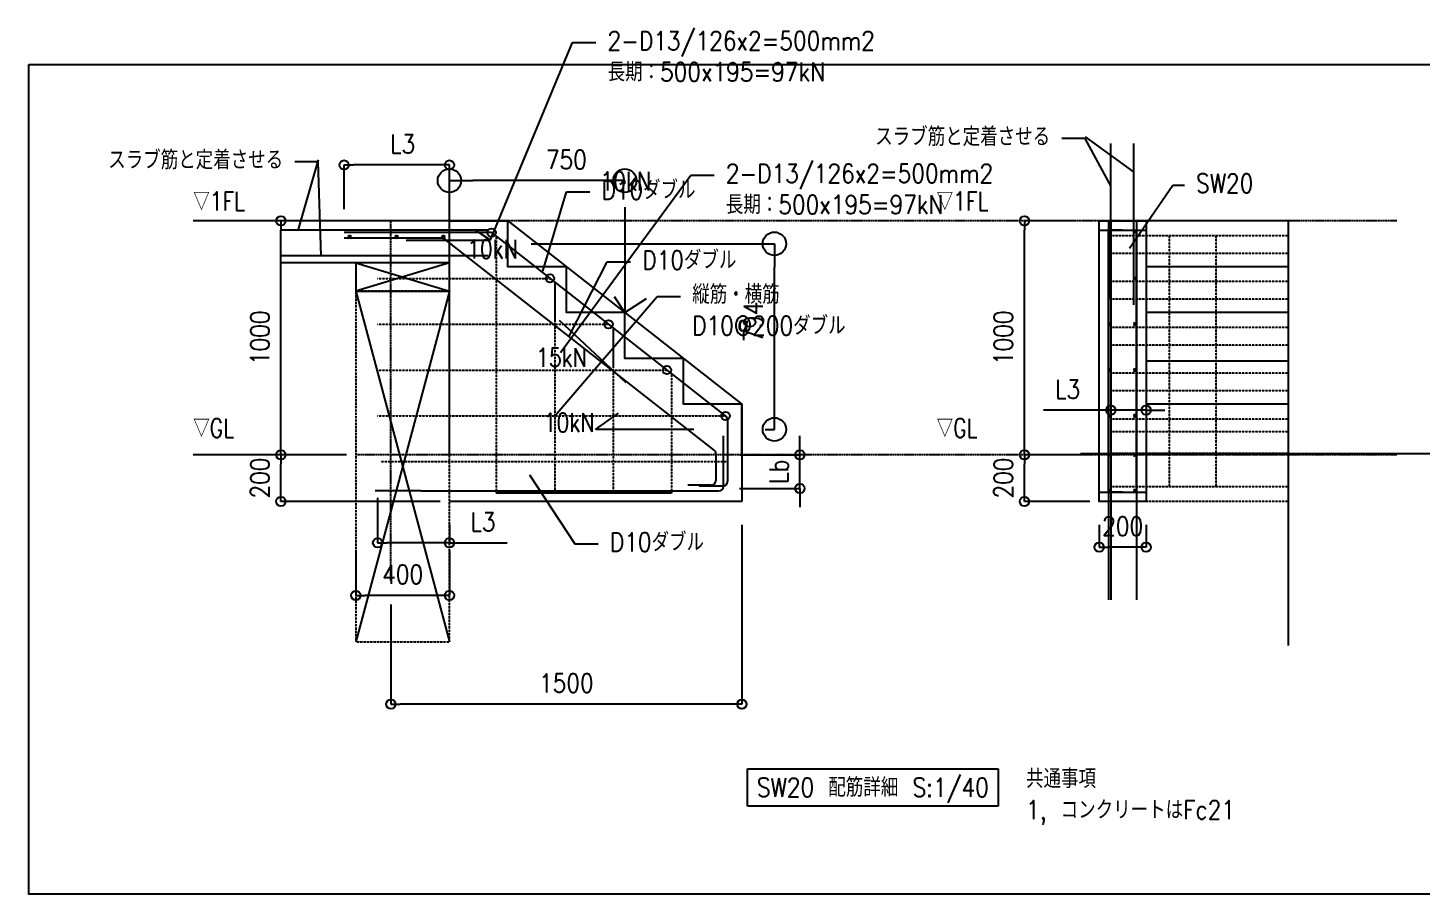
# Model space of a CAD drawing. Extents: x -668440 to 810000, y -1678500 to 210463.
# Drawn here: x -178226 to -103729, y -1637028 to -1590721 of the extents above; entities that cross this region are included whole.
import ezdxf
from ezdxf import colors
from ezdxf.entities.mleader import LeaderData, LeaderLine
from ezdxf.enums import TextEntityAlignment as Align
from ezdxf.math import Vec2, Vec3

# ---------------------------------------------------------------- set-up
doc = ezdxf.new("R2010")
doc.units = 0
doc.header["$MEASUREMENT"] = 0
doc.linetypes.add('CENTER', pattern=[2, 1.25, -0.25, 0.25, -0.25])
doc.linetypes.add('DASHED', pattern=[0.75, 0.5, -0.25])
doc.layers.get('0').update_dxf_attribs({"color": 3, "linetype": 'CONTINUOUS'})
doc.layers.get('Defpoints').update_dxf_attribs({"color": 251, "linetype": 'CONTINUOUS'})
for name, color, linetype in [('RC大梁', 7, 'CONTINUOUS'), ('RC床', 7, 'CONTINUOUS'), ('RC鉄筋', 4, 'CONTINUOUS'), ('RC鉄筋文字', 4, 'CONTINUOUS'), ('壁', 7, 'CONTINUOUS'), ('寸法', 3, 'CONTINUOUS'), ('注記', 3, 'CONTINUOUS'), ('通り芯', 3, 'CENTER')]:
    doc.layers.add(name, color=color, linetype=linetype)
doc.styles.add('DRACAD', font='txt', dxfattribs={"width": 0.85, "bigfont": 'extfont2'})
doc.dimstyles.new('MYDIM', dxfattribs={"dimtxt": 120, "dimasz": 20, "dimexe": 1.25, "dimexo": 50, "dimgap": 50, "dimtad": 1, "dimdec": 4, "dimdsep": 46, "dimtxsty": 'DRACAD', "dimblk": 'ORIGIN', "dimcen": 2.5, "dimadec": 0, "dimazin": 0, "dimtfac": 1, "dimtdec": 4, "dimtmove": 0, "dimatfit": 3, "dimfxl": 1, "dimtolj": 1, "dimtzin": 0, "dimarcsym": 0})

# ---------------------------------------------------------------- blocks, each defined once
blk = doc.blocks.new('_ORIGIN')
at = {"color": 0, "linetype": 'ByBlock', "lineweight": -2}
blk.add_line((0, 0), (-1, 0), dxfattribs=at)
blk.add_circle((0, 0), 0.5, dxfattribs=at)
blk = doc.blocks.new('*D10092')
at = {"layer": 'Defpoints', "color": 0}
for p in [(722745, -434208), (723465, -434208), (723065, -435208)]:
    blk.add_point(p, dxfattribs=at)
at = {"layer": '寸法', "color": 0, "lineweight": -2}
for p, q in [((723365, -434208), (722745, -434208)), ((722745, -435168), (722745, -434248)), ((722965, -435208), (722745, -435208))]:
    blk.add_line(p, q, dxfattribs=at)
at = {"layer": '寸法', "color": 0, "linetype": 'ByBlock', "lineweight": -2, "xscale": 40, "yscale": 40, "zscale": 40}
for p, rotation in [((722745, -434208), 90), ((722745, -435208), 270)]:
    blk.add_blockref('_ORIGIN', p, dxfattribs=dict(at, rotation=rotation))
at = {"layer": '寸法', "color": 0, "insert": (722655, -434708), "char_height": 80, "attachment_point": 5, "rotation": 90, "style": 'DRACAD'}
blk.add_mtext('\\A1;1000', dxfattribs=at)
blk = doc.blocks.new('*D10093')
at = {"layer": 'Defpoints', "color": 0}
for p in [(724715, -435408), (723215, -435748), (723215, -436274.8)]:
    blk.add_point(p, dxfattribs=at)
at = {"layer": '寸法', "color": 0, "lineweight": -2}
for p, q in [((724715, -435508), (724715, -436274.8)), ((723215, -435848), (723215, -436274.8)), ((724675, -436274.8), (723255, -436274.8))]:
    blk.add_line(p, q, dxfattribs=at)
at = {"layer": '寸法', "color": 0, "linetype": 'ByBlock', "lineweight": -2, "xscale": 40, "yscale": 40, "zscale": 40, "rotation": 180}
blk.add_blockref('_ORIGIN', (723215, -436274.8), dxfattribs=at)
at = {"layer": '寸法', "color": 0, "linetype": 'ByBlock', "lineweight": -2, "xscale": 40, "yscale": 40, "zscale": 40}
blk.add_blockref('_ORIGIN', (724715, -436274.8), dxfattribs=at)
at = {"layer": '寸法', "color": 0, "insert": (723965, -436184.8), "char_height": 80, "attachment_point": 5, "style": 'DRACAD'}
blk.add_mtext('\\A1;1500', dxfattribs=at)
blk = doc.blocks.new('*D10094')
at = {"layer": 'Defpoints', "color": 0}
for p in [(723065, -435518.2), (723465, -435518.2), (723065, -435810)]:
    blk.add_point(p, dxfattribs=at)
at = {"layer": '寸法', "color": 0, "lineweight": -2}
for p, q in [((723065, -435618.2), (723065, -435810)), ((723465, -435618.2), (723465, -435810)), ((723425, -435810), (723105, -435810))]:
    blk.add_line(p, q, dxfattribs=at)
at = {"layer": '寸法', "color": 0, "linetype": 'ByBlock', "lineweight": -2, "xscale": 40, "yscale": 40, "zscale": 40, "rotation": 180}
blk.add_blockref('_ORIGIN', (723065, -435810), dxfattribs=at)
at = {"layer": '寸法', "color": 0, "linetype": 'ByBlock', "lineweight": -2, "xscale": 40, "yscale": 40, "zscale": 40}
blk.add_blockref('_ORIGIN', (723465, -435810), dxfattribs=at)
at = {"layer": '寸法', "color": 0, "insert": (723265, -435720), "char_height": 80, "attachment_point": 5, "style": 'DRACAD'}
blk.add_mtext('\\A1;400', dxfattribs=at)
blk = doc.blocks.new('*D10100')
at = {"layer": 'Defpoints', "color": 0, "lineweight": -2}
for p, q in [((723465, -434108), (723465, -434036.1)), ((724115, -434036.1), (723565, -434036.1)), ((724215, -434050), (724215, -434036.1))]:
    blk.add_line(p, q, dxfattribs=at)
at = {"layer": 'Defpoints', "color": 0}
for p in [(723465, -434036.1), (724215, -434150), (723465, -434208)]:
    blk.add_point(p, dxfattribs=at)
at = {"layer": 'Defpoints', "color": 0, "linetype": 'ByBlock', "lineweight": -2, "xscale": 100, "yscale": 100, "zscale": 100, "rotation": 180}
blk.add_blockref('_ORIGIN', (723465, -434036.1), dxfattribs=at)
at = {"layer": 'Defpoints', "color": 0, "linetype": 'ByBlock', "lineweight": -2, "xscale": 100, "yscale": 100, "zscale": 100}
blk.add_blockref('_ORIGIN', (724215, -434036.1), dxfattribs=at)
at = {"layer": 'Defpoints', "color": 0, "insert": (723965, -433946.1), "char_height": 80, "attachment_point": 5, "style": 'DRACAD'}
blk.add_mtext('\\A1;750', dxfattribs=at)
blk = doc.blocks.new('*D10101')
at = {"layer": 'Defpoints', "color": 0, "lineweight": -2}
for p, q in [((723815, -434306), (724854.1, -434306)), ((724854.1, -435000), (724854.1, -434406)), ((724815, -435100), (724854.1, -435100))]:
    blk.add_line(p, q, dxfattribs=at)
at = {"layer": 'Defpoints', "color": 0}
for p in [(723715, -434306), (724854.1, -434306), (724715, -435100)]:
    blk.add_point(p, dxfattribs=at)
at = {"layer": 'Defpoints', "color": 0, "linetype": 'ByBlock', "lineweight": -2, "xscale": 100, "yscale": 100, "zscale": 100}
for p, rotation in [((724854.1, -434306), 90), ((724854.1, -435100), 270)]:
    blk.add_blockref('_ORIGIN', p, dxfattribs=dict(at, rotation=rotation))
at = {"layer": 'Defpoints', "color": 0, "insert": (724764.1, -434640.2), "char_height": 80, "attachment_point": 5, "rotation": 90, "style": 'DRACAD'}
blk.add_mtext('\\A1;794', dxfattribs=at)
blk = doc.blocks.new('*D10103')
at = {"layer": 'Defpoints', "color": 0}
for p in [(724665, -435208), (724963.4, -435208), (724665, -435352.3)]:
    blk.add_point(p, dxfattribs=at)
at = {"layer": '寸法', "color": 0, "lineweight": -2}
for p, q in [((724963.4, -435168), (724963.4, -435128)), ((724705, -435208), (724963.4, -435208)), ((724963.4, -435352.3), (724963.4, -435208)), ((724705, -435352.3), (724963.4, -435352.3)), ((724963.4, -435392.3), (724963.4, -435432.3))]:
    blk.add_line(p, q, dxfattribs=at)
at = {"layer": '寸法', "color": 0, "linetype": 'ByBlock', "lineweight": -2, "xscale": 40, "yscale": 40, "zscale": 40}
for p, rotation in [((724963.4, -435208), 270), ((724963.4, -435352.3), 90)]:
    blk.add_blockref('_ORIGIN', p, dxfattribs=dict(at, rotation=rotation))
at = {"layer": '寸法', "color": 0, "insert": (724873.4, -435280.1), "char_height": 80, "attachment_point": 5, "rotation": 90, "style": 'DRACAD'}
blk.add_mtext('\\A1;\\A1;Lb', dxfattribs=at)
blk = doc.blocks.new('*D10104')
at = {"layer": 'Defpoints', "color": 0}
for p in [(723015, -433969.1), (723015, -434258), (723465, -434258)]:
    blk.add_point(p, dxfattribs=at)
at = {"layer": '寸法', "color": 0, "lineweight": -2}
for p, q in [((723015, -434158), (723015, -433969.1)), ((723425, -433969.1), (723055, -433969.1)), ((723465, -434158), (723465, -433969.1))]:
    blk.add_line(p, q, dxfattribs=at)
at = {"layer": '寸法', "color": 0, "linetype": 'ByBlock', "lineweight": -2, "xscale": 40, "yscale": 40, "zscale": 40, "rotation": 180}
blk.add_blockref('_ORIGIN', (723015, -433969.1), dxfattribs=at)
at = {"layer": '寸法', "color": 0, "linetype": 'ByBlock', "lineweight": -2, "xscale": 40, "yscale": 40, "zscale": 40}
blk.add_blockref('_ORIGIN', (723465, -433969.1), dxfattribs=at)
at = {"layer": '寸法', "color": 0, "insert": (723265, -433879.1), "char_height": 80, "attachment_point": 5, "style": 'DRACAD'}
blk.add_mtext('\\A1;\\A1;L3', dxfattribs=at)
blk = doc.blocks.new('*D10105')
at = {"layer": 'Defpoints', "color": 0}
for p in [(723158.3, -435293.1), (723465, -435408), (723158.3, -435584.6)]:
    blk.add_point(p, dxfattribs=at)
at = {"layer": '寸法', "color": 0, "lineweight": -2}
for p, q in [((723158.3, -435393.1), (723158.3, -435584.6)), ((723465, -435508), (723465, -435584.6)), ((723425, -435584.6), (723198.3, -435584.6)), ((723465, -435584.6), (723711.7, -435584.6))]:
    blk.add_line(p, q, dxfattribs=at)
at = {"layer": '寸法', "color": 0, "linetype": 'ByBlock', "lineweight": -2, "xscale": 40, "yscale": 40, "zscale": 40, "rotation": 180}
blk.add_blockref('_ORIGIN', (723158.3, -435584.6), dxfattribs=at)
at = {"layer": '寸法', "color": 0, "linetype": 'ByBlock', "lineweight": -2, "xscale": 40, "yscale": 40, "zscale": 40}
blk.add_blockref('_ORIGIN', (723465, -435584.6), dxfattribs=at)
at = {"layer": '寸法', "color": 0, "insert": (723608.4, -435494.6), "char_height": 80, "attachment_point": 5, "style": 'DRACAD'}
blk.add_mtext('\\A1;\\A1;L3', dxfattribs=at)
blk = doc.blocks.new('*D10106')
at = {"layer": 'Defpoints', "color": 0}
for p in [(722745, -435208), (723065, -435208), (723465, -435408)]:
    blk.add_point(p, dxfattribs=at)
at = {"layer": '寸法', "color": 0, "lineweight": -2}
for p, q in [((723025, -435208), (722745, -435208)), ((722745, -435368), (722745, -435248)), ((723425, -435408), (722745, -435408))]:
    blk.add_line(p, q, dxfattribs=at)
at = {"layer": '寸法', "color": 0, "linetype": 'ByBlock', "lineweight": -2, "xscale": 40, "yscale": 40, "zscale": 40}
for p, rotation in [((722745, -435208), 90), ((722745, -435408), 270)]:
    blk.add_blockref('_ORIGIN', p, dxfattribs=dict(at, rotation=rotation))
at = {"layer": '寸法', "color": 0, "insert": (722655, -435308), "char_height": 80, "attachment_point": 5, "rotation": 90, "style": 'DRACAD'}
blk.add_mtext('\\A1;200', dxfattribs=at)
blk = doc.blocks.new('*D10107')
at = {"layer": 'Defpoints', "color": 0}
for p in [(725922.8, -434208), (726242.8, -434208), (726242.8, -435208)]:
    blk.add_point(p, dxfattribs=at)
at = {"layer": '寸法', "color": 0, "lineweight": -2}
for p, q in [((726142.8, -434208), (725922.8, -434208)), ((725922.8, -435168), (725922.8, -434248)), ((726142.8, -435208), (725922.8, -435208))]:
    blk.add_line(p, q, dxfattribs=at)
at = {"layer": '寸法', "color": 0, "linetype": 'ByBlock', "lineweight": -2, "xscale": 40, "yscale": 40, "zscale": 40}
for p, rotation in [((725922.8, -434208), 90), ((725922.8, -435208), 270)]:
    blk.add_blockref('_ORIGIN', p, dxfattribs=dict(at, rotation=rotation))
at = {"layer": '寸法', "color": 0, "insert": (725832.8, -434708), "char_height": 80, "attachment_point": 5, "rotation": 90, "style": 'DRACAD'}
blk.add_mtext('\\A1;1000', dxfattribs=at)
blk = doc.blocks.new('*D10108')
at = {"layer": 'Defpoints', "color": 0}
for p in [(725922.8, -435208), (726242.8, -435208), (726242.8, -435408)]:
    blk.add_point(p, dxfattribs=at)
at = {"layer": '寸法', "color": 0, "lineweight": -2}
for p, q in [((726202.8, -435208), (725922.8, -435208)), ((725922.8, -435368), (725922.8, -435248)), ((726202.8, -435408), (725922.8, -435408))]:
    blk.add_line(p, q, dxfattribs=at)
at = {"layer": '寸法', "color": 0, "linetype": 'ByBlock', "lineweight": -2, "xscale": 40, "yscale": 40, "zscale": 40}
for p, rotation in [((725922.8, -435208), 90), ((725922.8, -435408), 270)]:
    blk.add_blockref('_ORIGIN', p, dxfattribs=dict(at, rotation=rotation))
at = {"layer": '寸法', "color": 0, "insert": (725832.8, -435308), "char_height": 80, "attachment_point": 5, "rotation": 90, "style": 'DRACAD'}
blk.add_mtext('\\A1;200', dxfattribs=at)
blk = doc.blocks.new('*D10109')
at = {"layer": 'Defpoints', "color": 0}
for p in [(726242.8, -435408), (726442.8, -435408), (726242.8, -435603.9)]:
    blk.add_point(p, dxfattribs=at)
at = {"layer": '寸法', "color": 0, "lineweight": -2}
for p, q in [((726242.8, -435508), (726242.8, -435603.9)), ((726442.8, -435508), (726442.8, -435603.9)), ((726402.8, -435603.9), (726282.8, -435603.9))]:
    blk.add_line(p, q, dxfattribs=at)
at = {"layer": '寸法', "color": 0, "linetype": 'ByBlock', "lineweight": -2, "xscale": 40, "yscale": 40, "zscale": 40, "rotation": 180}
blk.add_blockref('_ORIGIN', (726242.8, -435603.9), dxfattribs=at)
at = {"layer": '寸法', "color": 0, "linetype": 'ByBlock', "lineweight": -2, "xscale": 40, "yscale": 40, "zscale": 40}
blk.add_blockref('_ORIGIN', (726442.8, -435603.9), dxfattribs=at)
at = {"layer": '寸法', "color": 0, "insert": (726342.8, -435513.9), "char_height": 80, "attachment_point": 5, "style": 'DRACAD'}
blk.add_mtext('\\A1;200', dxfattribs=at)
blk = doc.blocks.new('*D10110')
at = {"layer": 'Defpoints', "color": 0}
for p in [(726442.8, -434208), (726292.2, -434271.6), (726292.2, -435018)]:
    blk.add_point(p, dxfattribs=at)
at = {"layer": '寸法', "color": 0, "lineweight": -2}
for p, q in [((726442.8, -434248), (726442.8, -435018)), ((726292.2, -434311.6), (726292.2, -435018)), ((726252.2, -435018), (726004.2, -435018)), ((726442.8, -435018), (726292.2, -435018)), ((726482.8, -435018), (726522.8, -435018))]:
    blk.add_line(p, q, dxfattribs=at)
at = {"layer": '寸法', "color": 0, "linetype": 'ByBlock', "lineweight": -2, "xscale": 40, "yscale": 40, "zscale": 40}
blk.add_blockref('_ORIGIN', (726292.2, -435018), dxfattribs=at)
at = {"layer": '寸法', "color": 0, "linetype": 'ByBlock', "lineweight": -2, "xscale": 40, "yscale": 40, "zscale": 40, "rotation": 180}
blk.add_blockref('_ORIGIN', (726442.8, -435018), dxfattribs=at)
at = {"layer": '寸法', "color": 0, "insert": (726107.5, -434928), "char_height": 80, "attachment_point": 5, "style": 'DRACAD'}
blk.add_mtext('\\A1;\\A1;L3', dxfattribs=at)
blk = doc.blocks.new('X6Y3階段詳細')
for p, q in [((723465.04681, -434207.99909), (723715.04681, -434207.99909)), ((723715.04681, -434207.99909), (724715.04681, -434991.99909)), ((723065.04681, -434387.99909), (723465.04681, -434507.99909)), ((723465.04681, -434387.99909), (723065.04681, -434507.99909)), ((724715.04681, -434991.99909), (724715.04681, -435407.99909)), ((724715.04681, -435407.99909), (723465.04681, -435407.99909))]:
    blk.add_line(p, q)
blk.add_lwpolyline([(723065.04681, -434507.99909), (723465.04681, -434507.99909), (723465.04681, -434387.99909), (723065.04681, -434387.99909)], close=True)
at = {"layer": 'Defpoints'}
for p, q in [((724215.04681, -434149.99954), (724215.04681, -434599.99909)), ((726282.76285, -434207.99909), (726282.76285, -435827.99872)), ((726292.76285, -434207.99909), (726292.76285, -435827.99872)), ((726402.76285, -434207.99909), (726402.76285, -435827.99872)), ((727050.26285, -434207.99909), (727050.26285, -436023.99872)), ((723639.98156, -434290), (723573.17336, -434245.99245)), ((726242.76285, -434247.99909), (726442.76285, -434247.99909)), ((723279.99807, -434290), (723639.98156, -434290)), ((724215.04681, -434599.99909), (724171.0086, -434533.21109)), ((724215.04681, -434599.99909), (724306.8803, -434539.44655)), ((724219.99807, -434900), (723934.98858, -434633.78657)), ((724090.07758, -435100), (724187.77916, -435030.32647)), ((724509.99807, -435100), (724090.07758, -435100)), ((726163.07709, -435202.78513), (731416.81204, -435202.78513)), ((726163.07709, -435202.78513), (731416.81204, -435202.78513)), ((724415.04681, -435371.99909), (723665.04681, -435371.99909)), ((726242.76285, -435367.99909), (726442.76285, -435367.99909))]:
    blk.add_line(p, q, dxfattribs=at)
blk.add_lwpolyline([(721666.66623, -433539.13828), (732535.35328, -433539.13828), (732535.35328, -437087.21952), (721666.66623, -437087.21952)], close=True, dxfattribs=at)
blk.add_lwpolyline([(721666.66623, -433539.13828), (732535.35328, -433539.13828), (732535.35328, -437087.21952), (721666.66623, -437087.21952)], close=True, dxfattribs=at)
blk.add_lwpolyline([(724715.04681, -435207.99909), (724715.04681, -434991.99909), (724465.04681, -434991.99909), (724465.04681, -434795.99909), (724215.04681, -434795.99909), (724215.04681, -434599.99909), (723965.04681, -434599.99909), (723965.04681, -434403.99909), (723715.04681, -434403.99909), (723715.04681, -434207.99909), (723465.04681, -434207.99909)], dxfattribs=at)
for centre in [(723645.04681, -434257.99909), (723895.04681, -434453.99909), (724145.04681, -434649.99909), (724395.04681, -434845.99909), (724645.04681, -435041.99909)]:
    blk.add_circle(centre, 18, dxfattribs=at)
at = {"layer": 'RC大梁'}
for p, q in [((723465.04681, -434207.99909), (722745.04681, -434207.99909)), ((723465.04681, -434387.99909), (722745.04681, -434387.99909)), ((723065.04681, -434507.99909), (723465.04681, -436007.99909)), ((723465.04681, -434507.99909), (723065.04681, -436007.99909))]:
    blk.add_line(p, q, dxfattribs=at)
at = {"layer": 'RC大梁', "linetype": 'DASHED'}
blk.add_lwpolyline([(723065.04681, -436007.99909), (723465.04681, -436007.99909), (723465.04681, -434507.99909), (723065.04681, -434507.99909)], close=True, dxfattribs=at)
at = {"layer": 'RC床'}
for p, q in [((723465.04681, -435207.99909), (723465.04681, -434157.99909)), ((727050.26285, -434207.99909), (726442.76285, -434207.99909)), ((727050.26285, -434403.99909), (726442.76285, -434403.99909)), ((727050.26285, -434599.99909), (726442.76285, -434599.99909)), ((727050.26285, -434807.99909), (726442.76285, -434807.99909)), ((727050.26285, -434991.99909), (726442.76285, -434991.99909))]:
    blk.add_line(p, q, dxfattribs=at)
at = {"layer": 'RC床', "linetype": 'DASHED'}
for p, q in [((727050.26285, -435207.99909), (726442.76285, -435207.99909)), ((727050.26285, -435407.99909), (726442.76285, -435407.99909))]:
    blk.add_line(p, q, dxfattribs=at)
at = {"layer": 'RC鉄筋'}
for p, q in [((723630.08018, -434247.99909), (722745.04681, -434247.99909)), ((723645.04681, -434257.99909), (723015.04681, -434257.99909)), ((723015.04681, -434280.99909), (723439.15161, -434280.99909)), ((723032.08054, -434268.92802), (723046.22268, -434283.07015)), ((723032.08054, -434283.07015), (723046.22268, -434268.92802)), ((723232.08054, -434268.92802), (723246.22268, -434283.07015)), ((723232.08054, -434283.07015), (723246.22268, -434268.92802)), ((723432.08054, -434268.92802), (723446.22268, -434283.07015)), ((723432.08054, -434283.07015), (723446.22268, -434268.92802)), ((724596.7299, -435187.99909), (723440.38558, -434281.42514)), ((724645.73735, -435041.99909), (723646.28078, -434258.42514)), ((726280.69178, -434260.07015), (726294.83391, -434245.92802)), ((726294.83391, -434260.07015), (726280.69178, -434245.92802)), ((726282.76285, -435362.99909), (726282.76285, -434252.99909)), ((726342.76285, -434247.99909), (726287.76285, -434247.99909)), ((726342.76285, -434247.99909), (726397.76285, -434247.99909)), ((726404.83391, -434260.07015), (726390.69178, -434245.92802)), ((726390.69178, -434260.07015), (726404.83391, -434245.92802)), ((726402.76285, -435362.99909), (726402.76285, -434252.99909)), ((723630.08018, -434357.57245), (722745.04681, -434357.57245)), ((726280.69178, -434461.07015), (726294.83391, -434446.92802)), ((726294.83391, -434461.07015), (726280.69178, -434446.92802)), ((726404.83391, -434461.07015), (726390.69178, -434446.92802)), ((726390.69178, -434461.07015), (726404.83391, -434446.92802)), ((723915.04681, -434473.99909), (723915.04681, -434629.99909)), ((726280.69178, -434657.07015), (726294.83391, -434642.92802)), ((726294.83391, -434657.07015), (726280.69178, -434642.92802)), ((726404.83391, -434657.07015), (726390.69178, -434642.92802)), ((726390.69178, -434657.07015), (726404.83391, -434642.92802)), ((724165.04681, -434669.99909), (724165.04681, -434825.99909)), ((726280.69178, -434853.07015), (726294.83391, -434838.92802)), ((726294.83391, -434853.07015), (726280.69178, -434838.92802)), ((726404.83391, -434853.07015), (726390.69178, -434838.92802)), ((726390.69178, -434853.07015), (726404.83391, -434838.92802)), ((724653.3976, -435057.73855), (724653.3976, -435322.05287)), ((726280.69178, -435048.69596), (726294.83391, -435034.55382)), ((726294.83391, -435048.69596), (726280.69178, -435034.55382)), ((726404.83391, -435048.69596), (726390.69178, -435034.55382)), ((726390.69178, -435048.69596), (726404.83391, -435034.55382)), ((724636.8244, -435342.99909), (724636.8244, -435127.17902)), ((724604.39016, -435203.73855), (724604.39016, -435317.99909)), ((726280.69178, -435215.07015), (726294.83391, -435200.92802)), ((726294.83391, -435215.07015), (726280.69178, -435200.92802)), ((726404.83391, -435215.07015), (726390.69178, -435200.92802)), ((726390.69178, -435215.07015), (726404.83391, -435200.92802)), ((724584.39016, -435337.99909), (724483.5701, -435337.99909)), ((724633.3976, -435342.05287), (724532.57754, -435342.05287)), ((726280.69178, -435370.07015), (726294.83391, -435355.92802)), ((726294.83391, -435370.07015), (726280.69178, -435355.92802)), ((726404.83391, -435370.07015), (726390.69178, -435355.92802)), ((726390.69178, -435370.07015), (726404.83391, -435355.92802)), ((723342.56387, -435362.99909), (723148.30334, -435362.99909)), ((723342.56387, -435362.99909), (724616.8244, -435362.99909)), ((726342.76285, -435367.99909), (726287.76285, -435367.99909)), ((726342.76285, -435367.99909), (726397.76285, -435367.99909))]:
    blk.add_line(p, q, dxfattribs=at)
at = {"layer": 'RC鉄筋', "linetype": 'DASHED'}
for p, q in [((723665.04681, -434277.99909), (723665.04681, -435371.99909)), ((727050.26285, -434271.59362), (726292.21524, -434271.59362)), ((726542.76285, -435345.32656), (726542.76285, -434271.59362)), ((726742.76285, -435345.32656), (726742.76285, -434271.59362)), ((727050.26285, -434347.3719), (726292.21524, -434347.3719)), ((723158.30334, -434453.99909), (723895.04681, -434453.99909)), ((727050.26285, -434467.59362), (726292.21524, -434467.59362)), ((727050.26285, -434543.3719), (726292.21524, -434543.3719)), ((723915.04681, -434629.99909), (723915.04681, -435371.99909)), ((723158.30334, -434649.99909), (724145.04681, -434649.99909)), ((727050.26285, -434663.59362), (726292.21524, -434663.59362)), ((727050.26285, -434739.3719), (726292.21524, -434739.3719)), ((723158.30334, -434845.99909), (724395.04681, -434845.99909)), ((724165.04681, -434825.99909), (724165.04681, -435371.99909)), ((724415.04681, -434865.99909), (724415.04681, -435371.99909)), ((727050.26285, -434859.59362), (726292.21524, -434859.59362)), ((727050.26285, -434935.3719), (726292.21524, -434935.3719)), ((723158.30334, -435041.99909), (724645.04681, -435041.99909)), ((727050.26285, -435055.59362), (726292.21524, -435055.59362)), ((727050.26285, -435110.66881), (726292.21524, -435110.66881)), ((723171.28932, -435236.93808), (724649.81038, -435236.93808)), ((727050.26285, -435202.78513), (726292.21524, -435202.78513)), ((727050.26285, -435345.32656), (726292.21524, -435345.32656))]:
    blk.add_line(p, q, dxfattribs=at)
at = {"layer": 'RC鉄筋'}
for centre in [(723039.15161, -434275.99909), (723239.15161, -434275.99909), (723439.15161, -434275.99909), (726287.76285, -434252.99909), (726397.76285, -434252.99909), (726287.76285, -434453.99909), (726397.76285, -434453.99909), (726287.76285, -434649.99909), (726397.76285, -434649.99909), (726287.76285, -434845.99909), (726397.76285, -434845.99909), (726287.76285, -435041.62489), (726397.76285, -435041.62489), (726287.76285, -435207.99909), (726397.76285, -435207.99909), (726287.76285, -435362.99909), (726397.76285, -435362.99909)]:
    blk.add_circle(centre, 5, dxfattribs=at)
for centre, start, end in [((724633.3976, -435057.73855), 0, 51.90355392), ((724584.39016, -435203.73855), 0, 51.90355392), ((724584.39016, -435317.99909), 270, 0), ((724616.8244, -435342.99909), 270, 0), ((724633.3976, -435322.05287), 270, 0)]:
    blk.add_arc(centre, 20, start, end, dxfattribs=at)
at = {"layer": 'RC鉄筋文字'}
for p, q in [((726183.09923, -433848.04007), (726390.69178, -433999.36156)), ((726292.76285, -434543.3719), (726292.76285, -433877.36156)), ((726390.69178, -434566.96644), (726390.69178, -433877.36156)), ((722904.60787, -433947.51081), (722817.08599, -434249.06664))]:
    blk.add_line(p, q, dxfattribs=at)
at = {"layer": '壁'}
blk.add_lwpolyline([(726442.76285, -434207.99909), (726442.76285, -435407.99909), (726242.76285, -435407.99909), (726242.76285, -434207.99909)], close=True, dxfattribs=at)
at = {"layer": '寸法'}
for p, q in [((722745.04681, -434207.99909), (722370.04681, -434207.99909)), ((722745.04681, -435207.99909), (722370.04681, -435207.99909))]:
    blk.add_line(p, q, dxfattribs=at)
at = {"layer": '通り芯'}
for p, q in [((727514.22673, -434207.99909), (723065.04681, -434207.99909)), ((723215.04681, -435747.99813), (723215.04681, -434207.99909)), ((727514.22673, -435207.99909), (723065.04681, -435207.99909))]:
    blk.add_line(p, q, dxfattribs=at)
at = {"layer": 'Defpoints', "style": 'DRACAD', "width": 0.8}
for s, p in [('10kN', (724110.5087, -434102.68889)), ('10kN', (723540.03884, -434392.79945)), ('15kN', (723835.40808, -434856.36006)), ('10kN', (723867.663, -435134.49603))]:
    blk.add_text(s, height=80, dxfattribs=at).set_placement(p, align=Align.BOTTOM_LEFT)
at = {"layer": '寸法', "style": 'DRACAD', "width": 0.8}
for s, p in [('▽1FL', (722370.04681, -434187.99909)), ('▽1FL', (725547.76285, -434187.99909)), ('▽GL', (722370.04681, -435157.99909)), ('▽GL', (725547.76285, -435157.99909))]:
    blk.add_text(s, height=80, dxfattribs=at).set_placement(p, align=Align.BOTTOM_LEFT)
at = {"layer": '注記', "insert": (725275.10374, -436590.74762), "char_height": 80, "attachment_point": 2, "style": 'DRACAD', "bg_fill": 16, "box_fill_scale": 1.5, "bg_fill_color": 257, "bg_fill_transparency": 0}
blk.add_mtext('SW20 配筋詳細 S:1/40', dxfattribs=at)
at = {"layer": '注記', "insert": (725930, -436553.33333), "char_height": 80, "attachment_point": 1, "style": 'DRACAD'}
blk.add_mtext('共通事項\\P1, コンクリートはFc21\\P', dxfattribs=at)
at = {"layer": 'Defpoints'}
for base, p1, p2, angle, picture, middle in [((723465.04681, -434036.11617), (724215.04681, -434149.99954), (723465.04681, -434207.99909), 180, '*D10100', (723965.04681, -434036.11617)), ((724854.05945, -434305.99909), (724715.04681, -435099.99909), (723715.04681, -434305.99909), 90, '*D10101', (724854.05945, -434640.16254))]:
    dim = blk.add_linear_dim(base=base, p1=p1, p2=p2, angle=angle, dimstyle='MYDIM', override={"dimtxt": 80, "dimasz": 100, "dimexe": 0, "dimexo": 100}, dxfattribs=at)
    dim.commit()
    dim.dimension.update_dxf_attribs({"geometry": picture, "text_midpoint": middle, "dimtype": 128})
at = {"layer": '寸法'}
for base, p1, p2, angle, text, override, picture, middle in [((723015.04681, -433969.13828), (723465.04681, -434257.99909), (723015.04681, -434257.99909), 180, '\\A1;L3', {"dimtxt": 80, "dimasz": 40, "dimexe": 0, "dimexo": 100, "dimtxsty": 'DRACAD', "dimtfill": 0, "dimtfillclr": 0}, '*D10104', (723265.04681, -433969.13828)), ((726292.21524, -435017.9989), (726442.76285, -434207.99909), (726292.21524, -434271.59362), 180, '\\A1;L3', {"dimtxt": 80, "dimasz": 40, "dimexe": 0, "dimexo": 40, "dimtxsty": 'DRACAD', "dimtfill": 0, "dimtfillclr": 0}, '*D10110', (726107.48904, -435017.9989)), ((724963.39973, -435207.99909), (724665.04681, -435352.25962), (724665.04681, -435207.99909), 90, '\\A1;Lb', {"dimtxt": 80, "dimasz": 40, "dimexe": 0, "dimexo": 40, "dimtxsty": 'DRACAD', "dimtfill": 0, "dimtfillclr": 0}, '*D10103', (724963.39973, -435280.12935)), ((723158.30334, -435584.64226), (723465.04681, -435407.99909), (723158.30334, -435293.14434), 180, '\\A1;L3', {"dimtxt": 80, "dimasz": 40, "dimexe": 0, "dimexo": 100, "dimtxsty": 'DRACAD', "dimtfill": 0, "dimtfillclr": 0}, '*D10105', (723608.38014, -435584.64226))]:
    dim = blk.add_linear_dim(base=base, p1=p1, p2=p2, angle=angle, text=text, dimstyle='MYDIM', override=override, dxfattribs=at)
    dim.commit()
    dim.dimension.update_dxf_attribs({"geometry": picture, "text_midpoint": middle, "dimtype": 128})
for base, p1, p2, angle, override, picture, middle in [((722745.04681, -434207.99909), (723065.04681, -435207.99909), (723465.04681, -434207.99909), 90, {"dimtxt": 80, "dimasz": 40, "dimexe": 0, "dimexo": 100}, '*D10092', (722745.04681, -434707.99909)), ((725922.76285, -434207.99909), (726242.76285, -435207.99909), (726242.76285, -434207.99909), 90, {"dimtxt": 80, "dimasz": 40, "dimexe": 0, "dimexo": 100}, '*D10107', (725922.76285, -434707.99909)), ((722745.04681, -435207.99909), (723465.04681, -435407.99909), (723065.04681, -435207.99909), 90, {"dimtxt": 80, "dimasz": 40, "dimexe": 0, "dimexo": 40}, '*D10106', (722745.04681, -435307.99909)), ((725922.76285, -435207.99909), (726242.76285, -435407.99909), (726242.76285, -435207.99909), 90, {"dimtxt": 80, "dimasz": 40, "dimexe": 0, "dimexo": 40}, '*D10108', (725922.76285, -435307.99909)), ((723215.04681, -436274.82885), (724715.04681, -435407.99909), (723215.04681, -435747.99813), 180, {"dimtxt": 80, "dimasz": 40, "dimexe": 0, "dimexo": 100}, '*D10093', (723965.04681, -436274.82885)), ((726242.76285, -435603.91445), (726442.76285, -435407.99909), (726242.76285, -435407.99909), 180, {"dimtxt": 80, "dimasz": 40, "dimexe": 0, "dimexo": 100}, '*D10109', (726342.76285, -435603.91445)), ((723065.04681, -435810.02482), (723465.04681, -435518.1941), (723065.04681, -435518.1941), 180, {"dimtxt": 80, "dimasz": 40, "dimexe": 0, "dimexo": 100}, '*D10094', (723265.04681, -435810.02482))]:
    dim = blk.add_linear_dim(base=base, p1=p1, p2=p2, angle=angle, dimstyle='MYDIM', override=override, dxfattribs=at)
    dim.commit()
    dim.dimension.update_dxf_attribs({"geometry": picture, "text_midpoint": middle, "dimtype": 128})
at = {"layer": 'Defpoints'}
ml = blk.add_multileader_mtext('Standard', dxfattribs=at)
ml.set_content('2-D13/126x2=500mm2\\P長期：500x195=97kN', style='DRACAD')
ml.set_leader_properties()
ml.build(insert=Vec2(0, 0))
ml.multileader.update_dxf_attribs({"dogleg_length": 100, "arrow_head_size": 1})
ctx = ml.context
ctx.base_point, ctx.char_height, ctx.arrow_head_size, ctx.landing_gap_size, ctx.plane_origin = Vec3(724091.17358, -433445.92827), 80, 1, 50, Vec3(726792.58899, -434313.6485)
notes = []
notes.append((ctx, [(0, (1, 1, 0), (723991.17358, -433445.92827), (1, 0), 100, [(0, [(723639.98156, -434290)], 0, [])])]))
ctx.mtext.insert, ctx.mtext.flow_direction = Vec3(724141.17358, -433397.92827), 5
ml = blk.add_multileader_mtext('Standard', dxfattribs=at)
ml.set_content('2-D13/126x2=500mm2\\P長期：500x195=97kN', style='DRACAD')
ml.set_leader_properties()
ml.build(insert=Vec2(0, 0))
ml.multileader.update_dxf_attribs({"dogleg_length": 100, "arrow_head_size": 1})
ctx = ml.context
ctx.base_point, ctx.char_height, ctx.arrow_head_size, ctx.landing_gap_size, ctx.plane_origin = Vec3(724596.86029, -434013.2738), 80, 1, 50, Vec3(727298.2757, -434880.99403)
notes.append((ctx, [(0, (1, 1, 0), (724496.86029, -434013.2738), (1, 0), 100, [(0, [(723938.62612, -434772.01052)], 0, [])])]))
ctx.mtext.insert, ctx.mtext.flow_direction = Vec3(724646.86029, -433965.2738), 5
at = {"layer": 'RC鉄筋文字'}
ml = blk.add_multileader_mtext('Standard', dxfattribs=at)
ml.set_content('スラブ筋と定着させる', style='DRACAD')
ml.set_leader_properties()
ml.build(insert=Vec2(0, 0))
ml.multileader.update_dxf_attribs({"dogleg_length": 100, "arrow_head_size": 1})
ctx = ml.context
ctx.base_point, ctx.char_height, ctx.arrow_head_size, ctx.landing_gap_size, ctx.plane_origin = Vec3(725200.92515, -433856.04007), 80, 1, 50, Vec3(726114.34277, -434556.51713)
ctx.text_align_type = 2
notes.append((ctx, [(0, (1, 1, 0), (726183.09923, -433856.04007), (-1, 0), 100, [(0, [(726292.76285, -434058.56946)], 0, [])])]))
ctx.mtext.insert, ctx.mtext.alignment, ctx.mtext.flow_direction = Vec3(726033.09923, -433808.04007), 3, 5
ml = blk.add_multileader_mtext('Standard', dxfattribs=at)
ml.set_content('スラブ筋と定着させる', style='DRACAD')
ml.set_leader_properties()
ml.build(insert=Vec2(0, 0))
ml.multileader.update_dxf_attribs({"dogleg_length": 100, "arrow_head_size": 1})
ctx = ml.context
ctx.base_point, ctx.char_height, ctx.arrow_head_size, ctx.landing_gap_size, ctx.plane_origin = Vec3(721922.43379, -433955.51081), 80, 1, 50, Vec3(722835.85141, -434655.98787)
ctx.text_align_type = 2
notes.append((ctx, [(0, (1, 1, 0), (722904.60787, -433955.51081), (-1, 0), 100, [(0, [(722916.69948, -434360.29005)], 0, [])])]))
ctx.mtext.insert, ctx.mtext.alignment, ctx.mtext.flow_direction = Vec3(722754.60787, -433907.51081), 3, 5
ml = blk.add_multileader_mtext('Standard', dxfattribs=at)
ml.set_content('D10ダブル', style='DRACAD')
ml.set_leader_properties()
ml.build(insert=Vec2(0, 0))
ml.multileader.update_dxf_attribs({"dogleg_length": 100, "arrow_head_size": 1})
ctx = ml.context
ctx.base_point, ctx.char_height, ctx.arrow_head_size, ctx.landing_gap_size, ctx.plane_origin = Vec3(724065.04681, -434084.11617), 80, 1, 50, Vec3(724588.69035, -434814.59323)
notes.append((ctx, [(0, (1, 1, 0), (723965.04681, -434084.11617), (1, 0), 100, [(0, [(723864.53842, -434423.89541)], 0, [])])]))
ctx.mtext.insert, ctx.mtext.flow_direction = Vec3(724115.04681, -434036.11617), 5
ml = blk.add_multileader_mtext('Standard', dxfattribs=at)
ml.set_content('SW20', style='DRACAD')
ml.set_leader_properties()
ml.build(insert=Vec2(0, 0))
ml.multileader.update_dxf_attribs({"dogleg_length": 100, "arrow_head_size": 1})
ctx = ml.context
ctx.base_point, ctx.char_height, ctx.arrow_head_size, ctx.landing_gap_size, ctx.plane_origin = Vec3(726606.69927, -434055.53707), 80, 1, 50, Vec3(727055.34281, -434716.01413)
notes.append((ctx, [(0, (1, 1, 0), (726556.69927, -434055.53707), (1, 0), 50, [(0, [(726371.19088, -434325.31632)], 0, [])])]))
ctx.mtext.insert, ctx.mtext.flow_direction = Vec3(726656.69927, -434007.53707), 5
ml = blk.add_multileader_mtext('Standard', dxfattribs=at)
ml.set_content('D10ダブル', style='DRACAD')
ml.set_leader_properties()
ml.build(insert=Vec2(0, 0))
ml.multileader.update_dxf_attribs({"dogleg_length": 100, "arrow_head_size": 1})
ctx = ml.context
ctx.base_point, ctx.char_height, ctx.arrow_head_size, ctx.landing_gap_size, ctx.plane_origin = Vec3(724239.80251, -434383.50314), 80, 1, 50, Vec3(724701.05729, -435092.75446)
notes.append((ctx, [(0, (1, 1, 0), (724139.80251, -434383.50314), (1, 0), 100, [(0, [(723976.90536, -434702.05664)], 0, [])])]))
ctx.mtext.insert, ctx.mtext.flow_direction = Vec3(724289.80251, -434335.50314), 5
ml = blk.add_multileader_mtext('Standard', dxfattribs=at)
ml.set_content('縦筋・横筋\\PD10@200ダブル', style='DRACAD')
ml.set_leader_properties()
ml.build(insert=Vec2(0, 0))
ml.multileader.update_dxf_attribs({"dogleg_length": 100, "arrow_head_size": 1})
ctx = ml.context
ctx.base_point, ctx.char_height, ctx.arrow_head_size, ctx.landing_gap_size, ctx.plane_origin = Vec3(724452.91303, -434530.76528), 80, 1, 50, Vec3(724988.92351, -435425.5202)
notes.append((ctx, [(0, (1, 1, 0), (724352.91303, -434530.76528), (1, 0), 100, [(0, [(723915.04681, -435041.99909)], 0, [])])]))
ctx.mtext.insert, ctx.mtext.flow_direction = Vec3(724502.91303, -434482.76528), 5
ml = blk.add_multileader_mtext('Standard', dxfattribs=at)
ml.set_content('D10ダブル', style='DRACAD')
ml.set_leader_properties()
ml.build(insert=Vec2(0, 0))
ml.multileader.update_dxf_attribs({"dogleg_length": 100, "arrow_head_size": 1})
ctx = ml.context
ctx.base_point, ctx.char_height, ctx.arrow_head_size, ctx.landing_gap_size, ctx.plane_origin = Vec3(724101.22591, -435589.84837), 80, 1, 50, Vec3(724530.95055, -436512.94618)
notes.append((ctx, [(0, (1, 1, 0), (724001.22591, -435589.84837), (1, 0), 100, [(0, [(723806.79861, -435293.14434)], 0, [])])]))
ctx.mtext.insert, ctx.mtext.flow_direction = Vec3(724151.22591, -435541.84837), 5
for ctx, leaders in notes:
    for number, flags, end, landing, length, lines in leaders:
        leader = LeaderData()
        leader.index, (leader.has_last_leader_line, leader.has_dogleg_vector, leader.attachment_direction) = number, flags
        leader.last_leader_point, leader.dogleg_vector, leader.dogleg_length = Vec3(end), Vec3(landing), length
        for number, points, colour, breaks in lines:
            line = LeaderLine()
            line.index, line.vertices, line.color, line.breaks = number, Vec3.list(points), colors.encode_raw_color(colour), breaks
            leader.lines.append(line)
        ctx.leaders.append(leader)

msp = doc.modelspace()

# ---------------------------------------------------------------- block references
at = {"xscale": 12.5, "yscale": 12.5, "zscale": 12.5}
msp.add_blockref('X6Y3階段詳細', (-9199016.1, 3826562.6), dxfattribs=at)

doc.saveas('drawing.dxf')
